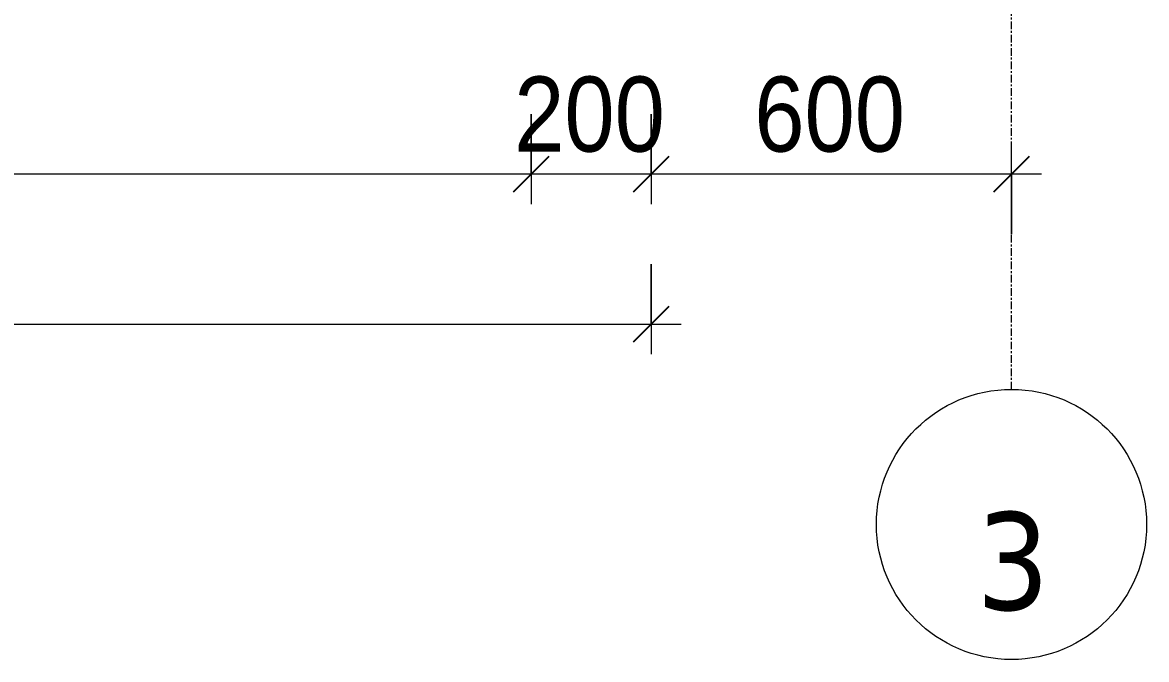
# Model space of a CAD drawing. Header units: millimetres. Extents: x 32270 to 221883, y 3811 to 78637.
# Drawn here: x 53555 to 55428, y 3852 to 4913 of the extents above; entities that cross this region are included whole.
import ezdxf

# ---------------------------------------------------------------- set-up
doc = ezdxf.new("R2010")
doc.units = ezdxf.units.MM
doc.linetypes.add('Grid Line', pattern=[22.225, 12.7, -3.175, 3.175, -3.175])
for name, color, linetype, lineweight in [('A-ANNO-DIMS', 211, 'Continuous', 9), ('A-ANNO-DIMS-50', 211, 'Continuous', 9), ('S-GRID-1', 1, 'Grid Line', 9), ('S-GRID-IDEN', 1, 'Continuous', 9)]:
    doc.layers.add(name, color=color, linetype=linetype, lineweight=lineweight)
doc.styles.add('Tahoma_B', font='tahomabd.ttf', dxfattribs={"height": 162.5})
doc.styles.add('UTM Avo', font='', dxfattribs={"width": 0.9, "height": 125})
doc.styles.get('UTM Avo').set_extended_font_data('UTM Avo')
doc.dimstyles.new('1_Dim_chi_tiet_2_5', dxfattribs={"dimscale": 304.8, "dimtxt": 124.912619, "dimasz": 0.19685, "dimexe": 0.164042, "dimexo": 0.0625, "dimgap": 0.016404, "dimtad": 1, "dimdec": 0, "dimrnd": 5, "dimzin": 0, "dimdsep": 46, "dimtxsty": 'UTM Avo', "dimblk1": 'OBLIQUE', "dimblk2": 'OBLIQUE', "dimsah": 1, "dimcen": 0.09, "dimdle": 0.164042, "dimazin": 0, "dimtfac": 1, "dimtdec": 4, "dimtix": 1, "dimtmove": 0, "dimatfit": 3, "dimfxl": 0.328084, "dimfxlon": 1, "dimtvp": 1, "dimtolj": 1, "dimtzin": 0, "dimarcsym": 2})

# ---------------------------------------------------------------- blocks, each defined once
blk = doc.blocks.new('Grid - M_Grid Head - Circle-353313-TKCS_CĂN HỘ LOẠI 3A - MẶT CẮT 1')
at = {"layer": 'S-GRID-IDEN'}
blk.add_circle((33652.6, 4077.3), 225, dxfattribs=at)
blk = doc.blocks.new('DIMBLOCK56-TKCS_CĂN HỘ LOẠI 3A - MẶT CẮT 1')
at = {"layer": 'A-ANNO-DIMS-50'}
for p, q in [((54602.7, 4760.9), (54602.7, 4610.9)), ((54602.7, 4660.9), (54602.7, 4760.9)), ((55202.6, 4560.9), (55202.6, 4710.9)), ((55252.6, 4660.9), (54602.7, 4660.9)), ((55202.6, 4660.9), (55202.6, 4560.9))]:
    blk.add_line(p, q, dxfattribs=at)
at = {"layer": 'A-ANNO-DIMS-50', "lineweight": 25}
for p, q in [((54602.7, 4660.9), (54632.7, 4690.9)), ((55202.6, 4660.9), (55232.6, 4690.9)), ((54602.7, 4660.9), (54572.7, 4630.9)), ((55202.6, 4660.9), (55172.6, 4630.9))]:
    blk.add_line(p, q, dxfattribs=at)
at = {"layer": 'A-ANNO-DIMS-50', "color": 0, "insert": (54774.3, 4823.3), "char_height": 125, "width": 308.118, "attachment_point": 1, "line_spacing_factor": 1.110334, "style": 'UTM Avo'}
blk.add_mtext('600', dxfattribs=at)
blk = doc.blocks.new('_Oblique')
at = {"color": 0, "linetype": 'ByBlock', "lineweight": -2}
blk.add_line((-0.5, -0.5), (0.5, 0.5), dxfattribs=at)
blk = doc.blocks.new('DIMBLOCK57-TKCS_CĂN HỘ LOẠI 3A - MẶT CẮT 1')
at = {"layer": 'A-ANNO-DIMS-50'}
for p, q in [((54402.7, 4760.9), (54402.7, 4610.9)), ((54402.7, 4660.9), (54402.7, 4760.9)), ((54602.7, 4760.9), (54602.7, 4610.9)), ((54602.7, 4660.9), (54602.7, 4760.9)), ((54602.7, 4660.9), (54402.7, 4660.9))]:
    blk.add_line(p, q, dxfattribs=at)
at = {"layer": 'A-ANNO-DIMS-50', "lineweight": 25}
for p, q in [((54402.7, 4660.9), (54432.7, 4690.9)), ((54602.7, 4660.9), (54632.7, 4690.9)), ((54402.7, 4660.9), (54372.7, 4630.9)), ((54602.7, 4660.9), (54572.7, 4630.9))]:
    blk.add_line(p, q, dxfattribs=at)
at = {"layer": 'A-ANNO-DIMS-50', "color": 0, "insert": (54374.3, 4823.3), "char_height": 125, "width": 308.118, "attachment_point": 1, "line_spacing_factor": 1.110334, "style": 'UTM Avo'}
blk.add_mtext('200', dxfattribs=at)
blk = doc.blocks.new('DIMBLOCK58-TKCS_CĂN HỘ LOẠI 3A - MẶT CẮT 1')
at = {"layer": 'A-ANNO-DIMS-50'}
for p, q in [((47602.6, 4760.9), (47602.6, 4610.9)), ((47602.6, 4660.9), (47602.6, 4760.9)), ((54402.7, 4760.9), (54402.7, 4610.9)), ((54402.7, 4660.9), (54402.7, 4760.9)), ((54402.7, 4660.9), (47602.6, 4660.9))]:
    blk.add_line(p, q, dxfattribs=at)
at = {"layer": 'A-ANNO-DIMS-50', "lineweight": 25}
for p, q in [((47602.6, 4660.9), (47632.6, 4690.9)), ((54402.7, 4660.9), (54432.7, 4690.9)), ((47602.6, 4660.9), (47572.6, 4630.9)), ((54402.7, 4660.9), (54372.7, 4630.9))]:
    blk.add_line(p, q, dxfattribs=at)
at = {"layer": 'A-ANNO-DIMS-50', "color": 0, "insert": (50831.5, 4823.3), "char_height": 125, "width": 410.824, "attachment_point": 1, "line_spacing_factor": 1.110334, "style": 'UTM Avo'}
blk.add_mtext('6800', dxfattribs=at)
blk = doc.blocks.new('DIMBLOCK61-TKCS_CĂN HỘ LOẠI 3A - MẶT CẮT 1')
at = {"layer": 'A-ANNO-DIMS-50'}
for p, q in [((46202.6, 4510.9), (46202.6, 4360.9)), ((46202.6, 4410.9), (46202.6, 4510.9)), ((54602.7, 4510.9), (54602.7, 4360.9)), ((54602.7, 4410.9), (54602.7, 4510.9)), ((46152.6, 4410.9), (54652.7, 4410.9))]:
    blk.add_line(p, q, dxfattribs=at)
at = {"layer": 'A-ANNO-DIMS-50', "lineweight": 25}
for p, q in [((46202.6, 4410.9), (46232.6, 4440.9)), ((54602.7, 4410.9), (54632.7, 4440.9)), ((46202.6, 4410.9), (46172.6, 4380.9)), ((54602.7, 4410.9), (54572.7, 4380.9))]:
    blk.add_line(p, q, dxfattribs=at)
at = {"layer": 'A-ANNO-DIMS-50', "color": 0, "insert": (50231.5, 4573.3), "char_height": 125, "width": 410.824, "attachment_point": 1, "line_spacing_factor": 1.110334, "style": 'UTM Avo'}
blk.add_mtext('8400', dxfattribs=at)

msp = doc.modelspace()

# ---------------------------------------------------------------- linework, layer by layer
at = {"layer": 'S-GRID-1'}
msp.add_line((55202.6, 4302.3), (55202.6, 5552.3), dxfattribs=at)

# ---------------------------------------------------------------- block references
at = {"layer": 'S-GRID-IDEN'}
msp.add_blockref('Grid - M_Grid Head - Circle-353313-TKCS_CĂN HỘ LOẠI 3A - MẶT CẮT 1', (21550.1, 0), dxfattribs=at)

# ---------------------------------------------------------------- dimensions: what is measured, and where the dimension line sits
at = {"layer": 'A-ANNO-DIMS'}
for base, p1, p2, override, picture, middle in [((47602.6, 4660.9), (54402.7, 4760.9), (47602.6, 4760.9), {"dimpost": '<>', "dimfxl": 6800.071331}, 'DIMBLOCK58-TKCS_CĂN HỘ LOẠI 3A - MẶT CẮT 1', (51002.7, 4730.6)), ((54402.7, 4660.9), (54602.7, 4760.9), (54402.7, 4760.9), {"dimpost": '<>', "dimfxl": 200}, 'DIMBLOCK57-TKCS_CĂN HỘ LOẠI 3A - MẶT CẮT 1', (54502.7, 4730.6)), ((54602.7, 4660.9), (55202.6, 4560.9), (54602.7, 4760.9), {"dimpost": '<>', "dimfxl": 632.387862}, 'DIMBLOCK56-TKCS_CĂN HỘ LOẠI 3A - MẶT CẮT 1', (54902.7, 4730.6)), ((54602.7, 4410.9), (46202.6, 4510.9), (54602.7, 4510.9), {"dimpost": '<>', "dimfxl": 8400.071331}, 'DIMBLOCK61-TKCS_CĂN HỘ LOẠI 3A - MẶT CẮT 1', (50402.7, 4480.6))]:
    dim = msp.add_linear_dim(base=base, p1=p1, p2=p2, dimstyle='1_Dim_chi_tiet_2_5', override=override, dxfattribs=at)
    dim.commit()
    dim.dimension.update_dxf_attribs({"geometry": picture, "text_midpoint": middle})

# ---------------------------------------------------------------- next in the draw order: texts
at = {"layer": 'S-GRID-IDEN', "insert": (55205, 4014.9), "char_height": 162.5, "width": 145.5, "attachment_point": 5, "line_spacing_factor": 0.996129, "style": 'Tahoma_B', "bg_fill": 3, "box_fill_scale": 1.25, "bg_fill_color": 256, "bg_fill_true_color": 13158600, "bg_fill_transparency": 0}
msp.add_mtext('\\pt634.99962,1269.99925,1905.0005,2540.00013,3174.99975,3809.99937,4445.00062,5080.00025,5714.99987,6349.9995,6985.00075,7620.00037,8255,8889.99962,9524.99925,10160.0005,10795.00013,11429.99975,12064.99938,12700.00063,13335.00025,13969.99988,14604.9995,15240.00075,15875.00038,16510,17144.99963,17779.99925,18415.0005,19050.00013,19684.99975,20319.99938;3', dxfattribs=at)

doc.saveas('drawing.dxf')
